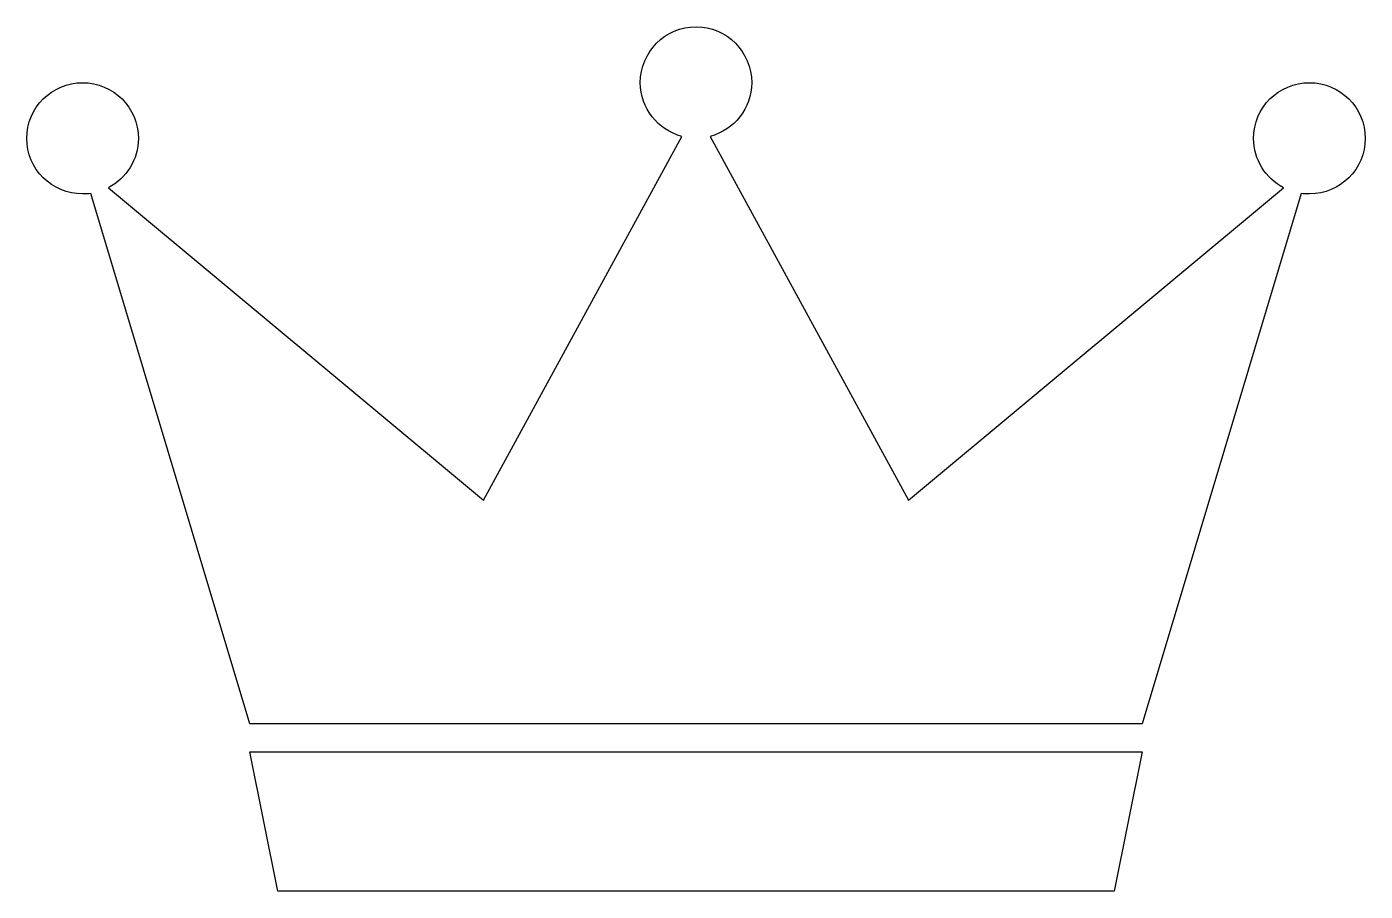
# Model space of a CAD drawing. Header units: centimetres. Extents: x -9.9 to 9.9, y -6.4 to 6.4.
import ezdxf

# ---------------------------------------------------------------- set-up
doc = ezdxf.new("R2010")
doc.units = ezdxf.units.CM
doc.header["$MEASUREMENT"] = 0
doc.layers.add('Camada 1', color=7, linetype='Continuous')

msp = doc.modelspace()

# ---------------------------------------------------------------- linework, layer by layer
at = {"layer": 'Camada 1'}
for points, knots in [([(9.08717, 5.5742), (8.62947, 5.5742), (8.25902, 5.20579), (8.25902, 4.7491), (8.25902, 4.7491), (8.25902, 4.43144), (8.44068, 4.15641), (8.70254, 4.0184), (8.70254, 4.0184), (8.70254, 4.0184), (3.15016, -0.61046), (3.15016, -0.61046), (3.15016, -0.61046), (3.15016, -0.61046), (0.21108, 4.77852), (0.21108, 4.77852), (0.21108, 4.77852), (0.56427, 4.87189), (0.8251, 5.1936), (0.8251, 5.57418), (0.8251, 5.57418), (0.8251, 6.03087), (0.45569, 6.40232), (0.00101, 6.40232), (0.00101, 6.40232), (-0.45669, 6.40232), (-0.8251, 6.03087), (-0.8251, 5.5742), (-0.8251, 5.5742), (-0.8251, 5.19362), (-0.56427, 4.87192), (-0.20907, 4.77854), (-0.20907, 4.77854), (-0.20907, 4.77854), (-3.14711, -0.61046), (-3.14711, -0.61046), (-3.14711, -0.61046), (-3.14711, -0.61046), (-8.70455, 4.0184), (-8.70455, 4.0184), (-8.70455, 4.0184), (-8.44068, 4.15641), (-8.26002, 4.43144), (-8.26002, 4.7491), (-8.26002, 4.7491), (-8.26002, 5.2058), (-8.62943, 5.5742), (-9.08613, 5.5742), (-9.08613, 5.5742), (-9.54183, 5.5742), (-9.91328, 5.2058), (-9.91328, 4.7491), (-9.91328, 4.7491), (-9.91328, 4.2914), (-9.54183, 3.92707), (-9.08617, 3.92707), (-9.08617, 3.92707), (-9.04254, 3.92707), (-9.00497, 3.92707), (-8.96541, 3.93316), (-8.96541, 3.93316), (-8.96541, 3.93316), (-6.60887, -3.92298), (-6.60887, -3.92298), (-6.60887, -3.92298), (-6.60887, -3.92298), (6.60882, -3.92299), (6.60882, -3.92299), (6.60882, -3.92299), (6.60882, -3.92299), (8.96636, 3.93315), (8.96636, 3.93315), (8.96636, 3.93315), (9.00494, 3.92706), (9.04653, 3.92706), (9.08712, 3.92706), (9.08712, 3.92706), (9.54281, 3.92706), (9.91323, 4.29139), (9.91323, 4.74909), (9.91323, 4.74909), (9.91328, 5.2058), (9.54286, 5.5742), (9.08717, 5.5742)], [0, 0, 0, 0, 0.04545455, 0.04545455, 0.04545455, 0.04545455, 0.09090909, 0.09090909, 0.09090909, 0.09090909, 0.13636364, 0.13636364, 0.13636364, 0.13636364, 0.18181818, 0.18181818, 0.18181818, 0.18181818, 0.22727273, 0.22727273, 0.22727273, 0.22727273, 0.27272727, 0.27272727, 0.27272727, 0.27272727, 0.31818182, 0.31818182, 0.31818182, 0.31818182, 0.36363636, 0.36363636, 0.36363636, 0.36363636, 0.40909091, 0.40909091, 0.40909091, 0.40909091, 0.45454545, 0.45454545, 0.45454545, 0.45454545, 0.5, 0.5, 0.5, 0.5, 0.54545455, 0.54545455, 0.54545455, 0.54545455, 0.59090909, 0.59090909, 0.59090909, 0.59090909, 0.63636364, 0.63636364, 0.63636364, 0.63636364, 0.68181818, 0.68181818, 0.68181818, 0.68181818, 0.72727273, 0.72727273, 0.72727273, 0.72727273, 0.77272727, 0.77272727, 0.77272727, 0.77272727, 0.81818182, 0.81818182, 0.81818182, 0.81818182, 0.86363636, 0.86363636, 0.86363636, 0.86363636, 0.90909091, 0.90909091, 0.90909091, 0.90909091, 1, 1, 1, 1]), ([(-6.1958, -6.40232), (-6.1958, -6.40232), (6.19583, -6.40232), (6.19583, -6.40232), (6.19583, -6.40232), (6.19583, -6.40232), (6.60884, -4.33807), (6.60884, -4.33807), (6.60884, -4.33807), (6.60884, -4.33807), (-6.60884, -4.33807), (-6.60884, -4.33807), (-6.60884, -4.33807), (-6.60884, -4.33807), (-6.1958, -6.40232), (-6.1958, -6.40232)], [0, 0, 0, 0, 0.2, 0.2, 0.2, 0.2, 0.4, 0.4, 0.4, 0.4, 0.6, 0.6, 0.6, 0.6, 1, 1, 1, 1])]:
    msp.add_open_spline(points, degree=3, knots=knots, dxfattribs=at)

doc.saveas('drawing.dxf')
